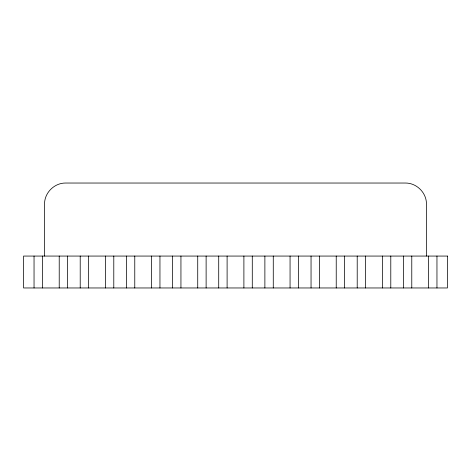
<?xml version="1.0" encoding="UTF-8"?>
<svg xmlns="http://www.w3.org/2000/svg" width="471" height="471" viewBox="0 0 471 471"><rect width="100%" height="100%" fill="white"/><g stroke="black" fill="none" stroke-linecap="round" stroke-linejoin="round"><path stroke-width="0.71" d="M436.958 256.065L436.958 287.964M428.563 256.065L428.563 287.964M426.467 256.065L426.467 204.02C426.538 192.792 416.711 182.966 405.478 183.036L65.522 183.036C54.289 182.966 44.462 192.792 44.533 204.02L44.533 256.065M411.778 256.065L411.778 287.964M403.382 256.065L403.382 287.964M390.789 256.065L390.789 287.964M382.393 256.065L382.393 287.964M365.608 256.065L365.608 287.964M357.212 256.065L357.212 287.964M344.625 256.065L344.625 287.964M336.229 256.065L336.229 287.964M319.438 256.065L319.438 287.964M311.048 256.065L311.048 287.964M298.455 256.065L298.455 287.964M290.059 256.065L290.059 287.964M273.274 256.065L273.274 287.964M264.879 256.065L264.879 287.964M252.285 256.065L252.285 287.964M243.896 256.065L243.896 287.964M227.104 256.065L227.104 287.964M218.715 256.065L218.715 287.964M206.121 256.065L206.121 287.964M197.726 256.065L197.726 287.964M180.941 256.065L180.941 287.964M172.545 256.065L172.545 287.964M159.952 256.065L159.952 287.964M151.562 256.065L151.562 287.964M134.771 256.065L134.771 287.964M126.375 256.065L126.375 287.964M113.788 256.065L113.788 287.964M105.392 256.065L105.392 287.964M88.607 256.065L88.607 287.964M80.211 256.065L80.211 287.964M67.618 256.065L67.618 287.964M59.222 256.065L59.222 287.964M42.437 256.065L42.437 287.964M34.042 256.065L34.042 287.964M447.45 256.065L23.55 256.065L23.55 287.964L447.45 287.964L447.45 256.065"/></g></svg>
